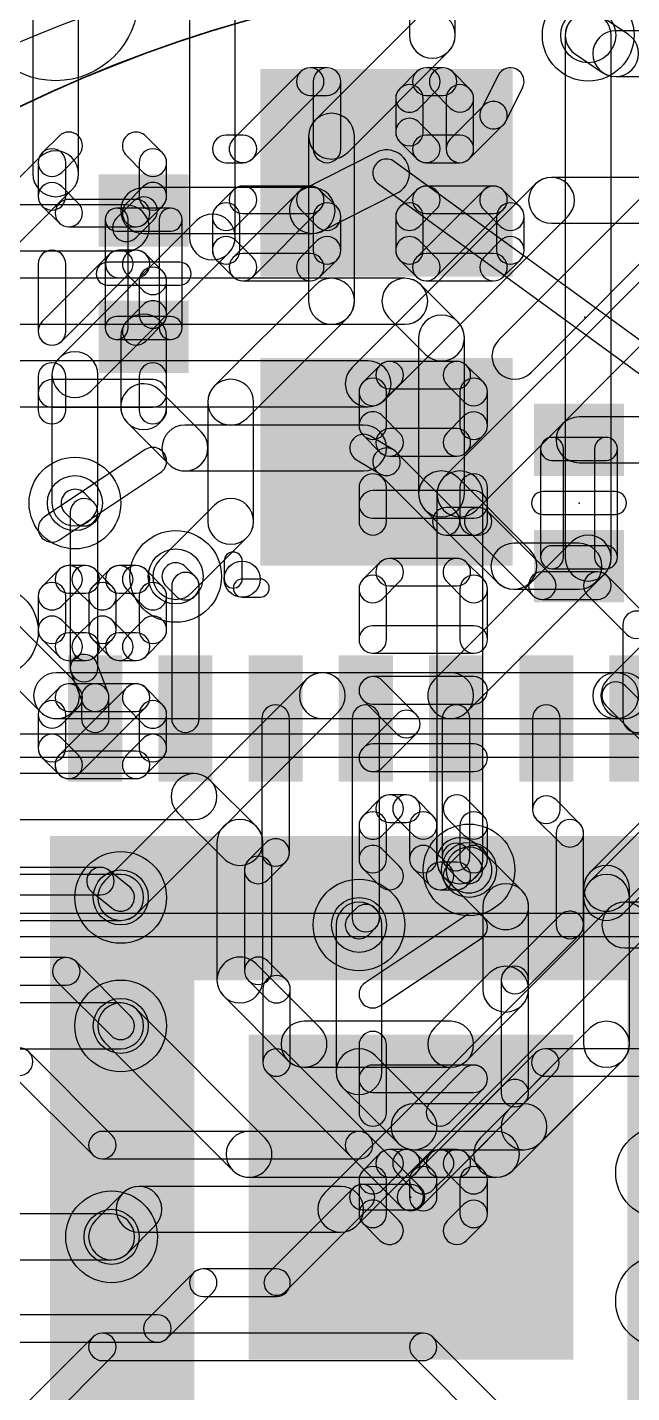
# Model space of a CAD drawing. Extents: x 0 to 2.5, y 0 to 3.1.
# Drawn here: x 0.5023 to 0.6342, y 0.548 to 0.8457 of the extents above; entities that cross this region are included whole.
import ezdxf

# ---------------------------------------------------------------- set-up
doc = ezdxf.new("R2010")
doc.units = 0
for name, color, linetype in [('1', 22, 'CONTINUOUS'), ('15', 6, 'CONTINUOUS'), ('16', 175, 'CONTINUOUS'), ('17', 82, 'CONTINUOUS'), ('18', 82, 'CONTINUOUS'), ('19', 53, 'CONTINUOUS'), ('2', 4, 'CONTINUOUS'), ('21', 253, 'CONTINUOUS'), ('22', 253, 'CONTINUOUS'), ('23', 7, 'CONTINUOUS'), ('24', 7, 'CONTINUOUS'), ('31', 253, 'CONTINUOUS'), ('32', 253, 'CONTINUOUS'), ('46', 140, 'CONTINUOUS')]:
    doc.layers.add(name, color=color, linetype=linetype)

# ---------------------------------------------------------------- blocks, each defined once
blk = doc.blocks.new('RECT')
blk.add_solid([(-0.5, -0.5), (0.5, -0.5), (-0.5, 0.5), (0.5, 0.5)])
blk = doc.blocks.new('ROUNDP')
blk.add_circle((0, 0), 0.5)
blk = doc.blocks.new('ROUNDV')
blk.add_circle((0, 0), 0.5)

msp = doc.modelspace()

# ---------------------------------------------------------------- linework, layer by layer
at = {"layer": '1'}
for points in [[(0.632973, 0.866793, 1), (0.633169, 0.871789, 0.267949), (0.356626, 0.726295, 1), (0.360854, 0.723627, -0.267949)], [(0.945531, 0.554331, 1), (0.950531, 0.554331, 0.414214), (0.633071, 0.871791, 1), (0.633071, 0.866791, -0.414214)], [(0.56678, 0.80132), (0.583, 0.80954, 1), (0.57848, 0.81846), (0.562259, 0.810239, 1)], [(0.578976, 0.811574), (0.66559, 0.748582, 1), (0.669119, 0.753434), (0.582505, 0.816426, 1)], [(0.52774, 0.80078), (0.56452, 0.80078, 1), (0.56452, 0.81078), (0.52774, 0.81078, 1)], [(0.49474, 0.797), (0.523961, 0.797, 1), (0.523961, 0.807), (0.49474, 0.807, 1)], [(0.526082, 0.799879), (0.529861, 0.803658, 1), (0.525619, 0.807901), (0.521839, 0.804121, 1)], [(0.52274, 0.77822), (0.52274, 0.763, 1), (0.53274, 0.763), (0.53274, 0.77822, 1)], [(0.524205, 0.759464), (0.533205, 0.750464, 1), (0.540276, 0.757536), (0.531276, 0.766536, 1)], [(0.53674, 0.749), (0.575732, 0.749, 1), (0.575732, 0.759), (0.53674, 0.759, 1)], [(0.574194, 0.751425), (0.579201, 0.748433, 1), (0.582279, 0.753583), (0.577271, 0.756575, 1)], [(0.595869, 0.740121), (0.582861, 0.753129, 1), (0.578619, 0.748887), (0.591627, 0.735879, 1)], [(0.516861, 0.742121), (0.514861, 0.744121, 1), (0.510619, 0.739879), (0.512619, 0.737879, 1)], [(0.51774, 0.706), (0.51774, 0.74, 1), (0.51174, 0.74), (0.51174, 0.706, 1)], [(0.60074, 0.741), (0.593748, 0.741, 1), (0.593748, 0.735), (0.60074, 0.735, 1)], [(0.616861, 0.726121), (0.602861, 0.740121, 1), (0.598619, 0.735879), (0.612619, 0.721879, 1)], [(0.53898, 0.726003), (0.536861, 0.728121, 1), (0.532619, 0.723879), (0.534737, 0.721761, 1)], [(0.539858, 0.695), (0.539858, 0.723882, 1), (0.533858, 0.723882), (0.533858, 0.695, 1)], [(0.62674, 0.727), (0.61474, 0.727, 1), (0.61474, 0.721), (0.62674, 0.721, 1)], [(0.637405, 0.717578), (0.628861, 0.726121, 1), (0.624619, 0.721879), (0.633162, 0.713335, 1)], [(0.638283, 0.695), (0.638283, 0.715457, 1), (0.632283, 0.715457), (0.632283, 0.695, 1)], [(0.519979, 0.700628), (0.517546, 0.707061, 1), (0.511934, 0.704939), (0.514367, 0.698506, 1)], [(0.520173, 0.695), (0.520173, 0.699567, 1), (0.514173, 0.699567), (0.514173, 0.695, 1)], [(0.553543, 0.695), (0.553543, 0.665803, 1), (0.559543, 0.665803), (0.559543, 0.695, 1)], [(0.573228, 0.695), (0.573228, 0.651488, 1), (0.579228, 0.651488), (0.579228, 0.695, 1)], [(0.592913, 0.695), (0.592913, 0.664827, 1), (0.598913, 0.664827), (0.598913, 0.695, 1)], [(0.612598, 0.695), (0.612598, 0.675142, 1), (0.618598, 0.675142), (0.618598, 0.695, 1)], [(0.613477, 0.67302), (0.618619, 0.667879, 1), (0.622861, 0.672121), (0.61772, 0.677263, 1)], [(0.61774, 0.67), (0.61774, 0.65, 1), (0.62374, 0.65), (0.62374, 0.67, 1)], [(0.554422, 0.667924), (0.550619, 0.664121, 1), (0.554861, 0.659879), (0.558665, 0.663682, 1)], [(0.593792, 0.662705), (0.596619, 0.659879, 1), (0.600861, 0.664121), (0.598035, 0.666948, 1)], [(0.54974, 0.662), (0.54974, 0.64, 1), (0.55574, 0.64), (0.55574, 0.662, 1)], [(0.48174, 0.656567), (0.518307, 0.656567, 1), (0.518307, 0.662567), (0.48174, 0.662567, 1)], [(0.516426, 0.65723), (0.520859, 0.653663, 1), (0.524621, 0.658337), (0.520188, 0.661904, 1)], [(0.574107, 0.65361), (0.572619, 0.652121, 1), (0.576861, 0.647879), (0.57835, 0.649367, 1)], [(0.618619, 0.652121), (0.606619, 0.640121, 1), (0.610861, 0.635879), (0.622861, 0.647879, 1)], [(0.48174, 0.636882), (0.510858, 0.636882, 1), (0.510858, 0.642882), (0.48174, 0.642882, 1)], [(0.508737, 0.637761), (0.520619, 0.625879, 1), (0.524861, 0.630121), (0.51298, 0.642003, 1)], [(0.550619, 0.637879), (0.554619, 0.633879, 1), (0.558861, 0.638121), (0.554861, 0.642121, 1)], [(0.60574, 0.638), (0.60574, 0.613339, 1), (0.61174, 0.613339), (0.61174, 0.638, 1)], [(0.55374, 0.636), (0.55374, 0.62, 1), (0.55974, 0.62), (0.55974, 0.636, 1)], [(0.48174, 0.617197), (0.500543, 0.617197, 1), (0.500543, 0.623197), (0.48174, 0.623197, 1)], [(0.498422, 0.618076), (0.516619, 0.599879, 1), (0.520861, 0.604121), (0.502665, 0.622318, 1)], [(0.554619, 0.617879), (0.58395, 0.588548, 1), (0.588192, 0.592791), (0.558861, 0.622121, 1)], [(0.61328, 0.622121), (0.58395, 0.592791, 1), (0.588192, 0.588548), (0.617523, 0.617879, 1)], [(0.65674, 0.623), (0.615402, 0.623, 1), (0.615402, 0.617), (0.65674, 0.617, 1)], [(0.606619, 0.61546), (0.58395, 0.592791, 1), (0.588192, 0.588548), (0.610861, 0.611217, 1)], [(0.51874, 0.599), (0.57474, 0.599, 1), (0.57474, 0.605), (0.51874, 0.605, 1)], [(0.572619, 0.599879), (0.58395, 0.588548, 1), (0.588192, 0.592791), (0.576861, 0.604121, 1)], [(0.558685, 0.570055), (0.577354, 0.588725, 1), (0.573465, 0.592614), (0.554796, 0.573945, 1)], [(0.575409, 0.587919), (0.586071, 0.587919, 1), (0.586071, 0.593419), (0.575409, 0.593419, 1)], [(0.532861, 0.559879), (0.542861, 0.569879, 1), (0.538619, 0.574121), (0.528619, 0.564121, 1)], [(0.54074, 0.569), (0.55674, 0.569, 1), (0.55674, 0.575), (0.54074, 0.575, 1)], [(0.482598, 0.559), (0.53074, 0.559, 1), (0.53074, 0.565), (0.482598, 0.565, 1)], [(0.633071, 0.24187, 1), (0.633071, 0.23687, 0.414214), (0.950531, 0.554331, 1), (0.945531, 0.554331, -0.414214)]]:
    msp.add_lwpolyline(points, format="xyb", close=True, dxfattribs=at)
at = {"layer": '15'}
for points in [[(0.59574, 0.844), (0.59574, 0.873756, 1), (0.58574, 0.873756), (0.58574, 0.844, 1)], [(0.54774, 0.8), (0.54774, 0.859299, 1), (0.53774, 0.859299), (0.53774, 0.8, 1)], [(0.513543, 0.813803), (0.513543, 0.852087, 1), (0.503543, 0.852087), (0.503543, 0.813803, 1)], [(0.572276, 0.818464), (0.594276, 0.840464, 1), (0.587205, 0.847536), (0.565205, 0.825536, 1)], [(0.61974, 0.844), (0.61974, 0.73, 1), (0.62974, 0.73), (0.62974, 0.844, 1)], [(0.57374, 0.786), (0.57374, 0.822, 1), (0.56374, 0.822), (0.56374, 0.786, 1)], [(0.492276, 0.790464), (0.512079, 0.810268, 1), (0.505008, 0.817339), (0.485205, 0.797536, 1)], [(0.516276, 0.766464), (0.546276, 0.796464, 1), (0.539205, 0.803536), (0.509205, 0.773536, 1)], [(0.550276, 0.760464), (0.572276, 0.782464, 1), (0.565205, 0.789536), (0.543205, 0.767536, 1)], [(0.51774, 0.742), (0.51774, 0.77, 1), (0.50774, 0.77), (0.50774, 0.742, 1)], [(0.55174, 0.738), (0.55174, 0.764, 1), (0.54174, 0.764), (0.54174, 0.738, 1)], [(0.538276, 0.722464), (0.550276, 0.734464, 1), (0.543205, 0.741536), (0.531205, 0.729536, 1)], [(0.621205, 0.733536), (0.591205, 0.703536, 1), (0.598276, 0.696464), (0.628276, 0.726464, 1)], [(0.512276, 0.703536), (0.498276, 0.717536, 1), (0.491205, 0.710464), (0.505205, 0.696464, 1)], [(0.59474, 0.705), (0.50874, 0.705, 1), (0.50874, 0.695), (0.59474, 0.695, 1)], [(0.53874, 0.683), (0.49474, 0.683, 1), (0.49474, 0.673), (0.53874, 0.673, 1)], [(0.552276, 0.671536), (0.542276, 0.681536, 1), (0.535205, 0.674464), (0.545205, 0.664464, 1)], [(0.632276, 0.654464), (0.648276, 0.670464, 1), (0.641205, 0.677536), (0.625205, 0.661536, 1)], [(0.55374, 0.638), (0.55374, 0.668, 1), (0.54374, 0.668), (0.54374, 0.638, 1)], [(0.595205, 0.658464), (0.603205, 0.650464, 1), (0.610276, 0.657536), (0.602276, 0.665536, 1)], [(0.52274, 0.661), (0.48674, 0.661, 1), (0.48674, 0.651), (0.52274, 0.651, 1)], [(0.63374, 0.624), (0.63374, 0.658, 1), (0.62374, 0.658), (0.62374, 0.624, 1)], [(0.60174, 0.654), (0.60174, 0.636, 1), (0.61174, 0.636), (0.61174, 0.654, 1)], [(0.566276, 0.627536), (0.552276, 0.641536, 1), (0.545205, 0.634464), (0.559205, 0.620464, 1)], [(0.603205, 0.639536), (0.591205, 0.627536, 1), (0.598276, 0.620464), (0.610276, 0.632464, 1)], [(0.52274, 0.633), (0.48074, 0.633, 1), (0.48074, 0.623), (0.52274, 0.623, 1)], [(0.554276, 0.603536), (0.526276, 0.631536, 1), (0.519205, 0.624464), (0.547205, 0.596464, 1)], [(0.59474, 0.629), (0.56274, 0.629, 1), (0.56274, 0.619), (0.59474, 0.619, 1)], [(0.608276, 0.596464), (0.632276, 0.620464, 1), (0.625205, 0.627536), (0.601205, 0.603536, 1)], [(0.60474, 0.605), (0.55074, 0.605, 1), (0.55074, 0.595), (0.60474, 0.595, 1)]]:
    msp.add_lwpolyline(points, format="xyb", close=True, dxfattribs=at)
at = {"layer": '16'}
for points in [[(0.632973, 0.866793, 1), (0.633169, 0.871789, 0.267949), (0.356626, 0.726295, 1), (0.360854, 0.723627, -0.267949)], [(0.945531, 0.554331, 1), (0.950531, 0.554331, 0.414214), (0.633071, 0.871791, 1), (0.633071, 0.866791, -0.414214)], [(0.58474, 0.791), (0.42674, 0.791, 1), (0.42674, 0.781), (0.58474, 0.781, 1)], [(0.596276, 0.781536), (0.588276, 0.789536, 1), (0.581205, 0.782464), (0.589205, 0.774464, 1)], [(0.59774, 0.744), (0.59774, 0.778, 1), (0.58774, 0.778), (0.58774, 0.744, 1)], [(0.66074, 0.76078), (0.62274, 0.76078, 1), (0.62274, 0.75078), (0.66074, 0.75078, 1)], [(0.612055, 0.731756), (0.596276, 0.747536, 1), (0.589205, 0.740464), (0.604984, 0.724685, 1)], [(0.62274, 0.73322), (0.60852, 0.73322, 1), (0.60852, 0.72322), (0.62274, 0.72322, 1)], [(0.636055, 0.696464), (0.664276, 0.724685, 1), (0.657205, 0.731756), (0.628984, 0.703536, 1)], [(0.563205, 0.703536), (0.519205, 0.659536, 1), (0.526276, 0.652464), (0.570276, 0.696464, 1)], [(0.56674, 0.695), (0.63074, 0.695, 1), (0.63074, 0.705), (0.56674, 0.705, 1)], [(0.63074, 0.695), (0.63252, 0.695, 1), (0.63252, 0.705), (0.63074, 0.705, 1)], [(0.652861, 0.682121), (0.632861, 0.702121, 1), (0.628619, 0.697879), (0.648619, 0.677879, 1)], [(0.629205, 0.653536), (0.567205, 0.591536, 1), (0.574276, 0.584464), (0.636276, 0.646464, 1)], [(0.65474, 0.655), (0.63274, 0.655, 1), (0.63274, 0.645), (0.65474, 0.645, 1)], [(0.49374, 0.6475), (0.80874, 0.6475, 1), (0.80874, 0.6525), (0.49374, 0.6525, 1)], [(0.48274, 0.623), (0.52274, 0.623, 1), (0.52274, 0.633), (0.48274, 0.633, 1)], [(0.523205, 0.591536), (0.517205, 0.585536, 1), (0.524276, 0.578464), (0.530276, 0.584464, 1)], [(0.57074, 0.593), (0.52674, 0.593, 1), (0.52674, 0.583), (0.57074, 0.583, 1)], [(0.516619, 0.560121), (0.488619, 0.532121, 1), (0.492861, 0.527879), (0.520861, 0.555879, 1)], [(0.58874, 0.561), (0.51874, 0.561, 1), (0.51874, 0.555), (0.58874, 0.555, 1)], [(0.606861, 0.544121), (0.590861, 0.560121, 1), (0.586619, 0.555879), (0.602619, 0.539879, 1)], [(0.633071, 0.24187, 1), (0.633071, 0.23687, 0.414214), (0.950531, 0.554331, 1), (0.945531, 0.554331, -0.414214)]]:
    msp.add_lwpolyline(points, format="xyb", close=True, dxfattribs=at)
at = {"layer": '19'}
for radius in [0.304381, 0.304281]:
    msp.add_circle((0.633071, 0.554331), radius, dxfattribs=at)
at = {"layer": '2'}
for points in [[(0.633514, 0.84416), (0.627514, 0.84816, 1), (0.621967, 0.83984), (0.627967, 0.83584, 1)], [(0.67874, 0.845), (0.63074, 0.845, 1), (0.63074, 0.835), (0.67874, 0.835, 1)], [(0.580276, 0.764464), (0.620276, 0.804464, 1), (0.613205, 0.811536), (0.573205, 0.771536, 1)], [(0.61674, 0.803), (0.78474, 0.803, 1), (0.78474, 0.813), (0.61674, 0.813, 1)], [(0.639205, 0.793536), (0.593205, 0.747536, 1), (0.600276, 0.740464), (0.646276, 0.786464, 1)], [(0.45474, 0.763), (0.57674, 0.763, 1), (0.57674, 0.773), (0.45474, 0.773, 1)], [(0.59174, 0.744), (0.59174, 0.664, 1), (0.60174, 0.664), (0.60174, 0.744, 1)], [(0.641205, 0.675536), (0.625205, 0.659536, 1), (0.632276, 0.652464), (0.648276, 0.668464, 1)], [(0.593205, 0.660464), (0.595205, 0.658464, 1), (0.602276, 0.665536), (0.600276, 0.667536, 1)], [(0.62374, 0.656), (0.62374, 0.624, 1), (0.63374, 0.624), (0.63374, 0.656, 1)], [(0.57974, 0.618), (0.57974, 0.65, 1), (0.56974, 0.65), (0.56974, 0.618, 1)], [(0.625205, 0.627536), (0.607205, 0.609536, 1), (0.614276, 0.602464), (0.632276, 0.620464, 1)], [(0.590276, 0.609536), (0.578276, 0.621536, 1), (0.571205, 0.614464), (0.583205, 0.602464, 1)], [(0.61074, 0.611), (0.58674, 0.611, 1), (0.58674, 0.601), (0.61074, 0.601, 1)], [(0.52074, 0.587), (0.48874, 0.587, 1), (0.48874, 0.577), (0.52074, 0.577, 1)]]:
    msp.add_lwpolyline(points, format="xyb", close=True, dxfattribs=at)
at = {"layer": '21'}
for points in [[(0.535614, 0.7945), (0.519866, 0.7945, 1), (0.519866, 0.7895), (0.535614, 0.7895, 1)], [(0.549244, 0.725417), (0.549244, 0.729354, 1), (0.545307, 0.729354), (0.545307, 0.725417, 1)], [(0.549244, 0.72148), (0.553181, 0.72148, 1), (0.553181, 0.725417), (0.549244, 0.725417, 1)]]:
    msp.add_lwpolyline(points, format="xyb", close=True, dxfattribs=at)
msp.add_circle((0.549244, 0.725417), 0.003937, dxfattribs=at)
at = {"layer": '22'}
for points in [[(0.561968, 0.836018), (0.547289, 0.821339, 1), (0.551531, 0.817097), (0.56621, 0.831776, 1)], [(0.567759, 0.836897), (0.564089, 0.836897, 1), (0.564089, 0.830897), (0.567759, 0.830897, 1)], [(0.570759, 0.819218), (0.570759, 0.833897, 1), (0.564759, 0.833897), (0.564759, 0.819218, 1)], [(0.587861, 0.828106), (0.591531, 0.831776, 1), (0.587289, 0.836018), (0.583619, 0.832349, 1)], [(0.58941, 0.830897), (0.59308, 0.830897, 1), (0.59308, 0.836897), (0.58941, 0.836897, 1)], [(0.590958, 0.831776), (0.594628, 0.828106, 1), (0.598871, 0.832349), (0.595201, 0.836018, 1)], [(0.605076, 0.835239), (0.601406, 0.827899, 1), (0.606772, 0.825216), (0.610442, 0.832556, 1)], [(0.58874, 0.822888), (0.58874, 0.830227, 1), (0.58274, 0.830227), (0.58274, 0.822888, 1)], [(0.59375, 0.830227), (0.59375, 0.819218, 1), (0.59975, 0.819218), (0.59975, 0.830227, 1)], [(0.601968, 0.828679), (0.594628, 0.821339, 1), (0.598871, 0.817097), (0.60621, 0.824436, 1)], [(0.591531, 0.821339), (0.587861, 0.825009, 1), (0.583619, 0.820766), (0.587289, 0.817097, 1)], [(0.509861, 0.814106), (0.513531, 0.817776, 1), (0.509289, 0.822018), (0.505619, 0.818348, 1)], [(0.523968, 0.817776), (0.527638, 0.814106, 1), (0.53188, 0.818348), (0.52821, 0.822018, 1)], [(0.54941, 0.822218), (0.54574, 0.822218, 1), (0.54574, 0.816218), (0.54941, 0.816218, 1)], [(0.59675, 0.822218), (0.58941, 0.822218, 1), (0.58941, 0.816218), (0.59675, 0.816218, 1)], [(0.51074, 0.808888), (0.51074, 0.816227, 1), (0.50474, 0.816227), (0.50474, 0.808888, 1)], [(0.526759, 0.816227), (0.526759, 0.808888, 1), (0.532759, 0.808888), (0.532759, 0.816227, 1)], [(0.639205, 0.811536), (0.605205, 0.777536, 1), (0.612276, 0.770464), (0.646276, 0.804464, 1)], [(0.513531, 0.807339), (0.509861, 0.811009, 1), (0.505619, 0.806766), (0.509289, 0.803096, 1)], [(0.527638, 0.811009), (0.523968, 0.807339, 1), (0.52821, 0.803096), (0.53188, 0.806766, 1)], [(0.547289, 0.810236), (0.543619, 0.806567, 1), (0.547861, 0.802324), (0.551531, 0.805994, 1)], [(0.564089, 0.811115), (0.54941, 0.811115, 1), (0.54941, 0.805115), (0.564089, 0.805115, 1)], [(0.551531, 0.791315), (0.56621, 0.805994, 1), (0.561968, 0.810236), (0.547289, 0.795557, 1)], [(0.56988, 0.806567), (0.56621, 0.810236, 1), (0.561968, 0.805994), (0.565638, 0.802324, 1)], [(0.587289, 0.810236), (0.583619, 0.806567, 1), (0.587861, 0.802324), (0.591531, 0.805994, 1)], [(0.604089, 0.811115), (0.58941, 0.811115, 1), (0.58941, 0.805115), (0.604089, 0.805115, 1)], [(0.591531, 0.791315), (0.60621, 0.805994, 1), (0.601968, 0.810236), (0.587289, 0.795557, 1)], [(0.60988, 0.806567), (0.60621, 0.810236, 1), (0.601968, 0.805994), (0.605638, 0.802324, 1)], [(0.526089, 0.808218), (0.51141, 0.808218, 1), (0.51141, 0.802218), (0.526089, 0.802218, 1)], [(0.54274, 0.804445), (0.54274, 0.797106, 1), (0.54874, 0.797106), (0.54874, 0.804445, 1)], [(0.570759, 0.797106), (0.570759, 0.804445, 1), (0.564759, 0.804445), (0.564759, 0.797106, 1)], [(0.58274, 0.804445), (0.58274, 0.797106, 1), (0.58874, 0.797106), (0.58874, 0.804445, 1)], [(0.610759, 0.797106), (0.610759, 0.804445, 1), (0.604759, 0.804445), (0.604759, 0.797106, 1)], [(0.543619, 0.794984), (0.547289, 0.791315, 1), (0.551531, 0.795557), (0.547861, 0.799227, 1)], [(0.56621, 0.791315), (0.56988, 0.794984, 1), (0.565638, 0.799227), (0.561968, 0.795557, 1)], [(0.583619, 0.794984), (0.587289, 0.791315, 1), (0.591531, 0.795557), (0.587861, 0.799227, 1)], [(0.60621, 0.791315), (0.60988, 0.794984, 1), (0.605638, 0.799227), (0.601968, 0.795557, 1)], [(0.50474, 0.794115), (0.50474, 0.779436, 1), (0.51074, 0.779436), (0.51074, 0.794115, 1)], [(0.509861, 0.777314), (0.524541, 0.791994, 1), (0.520298, 0.796236), (0.505619, 0.781557, 1)], [(0.522419, 0.791115), (0.526089, 0.791115, 1), (0.526089, 0.797115), (0.522419, 0.797115, 1)], [(0.523968, 0.791994), (0.527638, 0.788324, 1), (0.53188, 0.792566), (0.52821, 0.796236, 1)], [(0.54941, 0.790436), (0.564089, 0.790436, 1), (0.564089, 0.796436), (0.54941, 0.796436, 1)], [(0.58941, 0.790436), (0.604089, 0.790436, 1), (0.604089, 0.796436), (0.58941, 0.796436, 1)], [(0.526759, 0.790445), (0.526759, 0.783106, 1), (0.532759, 0.783106), (0.532759, 0.790445, 1)], [(0.527638, 0.785227), (0.523968, 0.781557, 1), (0.52821, 0.777314), (0.53188, 0.780984, 1)], [(0.51074, 0.762248), (0.51074, 0.769587, 1), (0.50474, 0.769587), (0.50474, 0.762248, 1)], [(0.532759, 0.762248), (0.532759, 0.769587, 1), (0.526759, 0.769587), (0.526759, 0.762248, 1)], [(0.579861, 0.764106), (0.583531, 0.767776, 1), (0.579289, 0.772018), (0.575619, 0.768348, 1)], [(0.58141, 0.766897), (0.596089, 0.766897, 1), (0.596089, 0.772897), (0.58141, 0.772897, 1)], [(0.593968, 0.767776), (0.597638, 0.764106, 1), (0.60188, 0.768348), (0.59821, 0.772018, 1)], [(0.50774, 0.762918), (0.529759, 0.762918, 1), (0.529759, 0.768918), (0.50774, 0.768918, 1)], [(0.58074, 0.758888), (0.58074, 0.766227, 1), (0.57474, 0.766227), (0.57474, 0.758888, 1)], [(0.596759, 0.766227), (0.596759, 0.758888, 1), (0.602759, 0.758888), (0.602759, 0.766227, 1)], [(0.583531, 0.757339), (0.579861, 0.761009, 1), (0.575619, 0.756766), (0.579289, 0.753096, 1)], [(0.597638, 0.761009), (0.593968, 0.757339, 1), (0.59821, 0.753096), (0.60188, 0.756766, 1)], [(0.596089, 0.758218), (0.58141, 0.758218, 1), (0.58141, 0.752218), (0.596089, 0.752218, 1)], [(0.509404, 0.73397), (0.531423, 0.748649, 1), (0.528095, 0.753641), (0.506076, 0.738962, 1)], [(0.58074, 0.73803), (0.58074, 0.745369, 1), (0.57474, 0.745369), (0.57474, 0.73803, 1)], [(0.602759, 0.73803), (0.602759, 0.745369, 1), (0.596759, 0.745369), (0.596759, 0.73803, 1)], [(0.57774, 0.7387), (0.599759, 0.7387, 1), (0.599759, 0.7447), (0.57774, 0.7447, 1)], [(0.630614, 0.7445), (0.614866, 0.7445, 1), (0.614866, 0.7395), (0.630614, 0.7395, 1)], [(0.579861, 0.721136), (0.583531, 0.724806, 1), (0.579289, 0.729048), (0.575619, 0.725378, 1)], [(0.58141, 0.723927), (0.596089, 0.723927, 1), (0.596089, 0.729927), (0.58141, 0.729927, 1)], [(0.593968, 0.724806), (0.597638, 0.721136, 1), (0.60188, 0.725378), (0.59821, 0.729048, 1)], [(0.509289, 0.727484), (0.505619, 0.723814, 1), (0.509861, 0.719572), (0.513531, 0.723242, 1)], [(0.51508, 0.728363), (0.51141, 0.728363, 1), (0.51141, 0.722363), (0.51508, 0.722363, 1)], [(0.520871, 0.723814), (0.517201, 0.727484, 1), (0.512958, 0.723242), (0.516628, 0.719572, 1)], [(0.520298, 0.727484), (0.516628, 0.723814, 1), (0.520871, 0.719572), (0.524541, 0.723242, 1)], [(0.526089, 0.728363), (0.522419, 0.728363, 1), (0.522419, 0.722363), (0.526089, 0.722363, 1)], [(0.53188, 0.723814), (0.52821, 0.727484, 1), (0.523968, 0.723242), (0.527638, 0.719572, 1)], [(0.50474, 0.721693), (0.50474, 0.714354, 1), (0.51074, 0.714354), (0.51074, 0.721693, 1)], [(0.52175, 0.714354), (0.52175, 0.721693, 1), (0.51575, 0.721693), (0.51575, 0.714354, 1)], [(0.532759, 0.714354), (0.532759, 0.721693, 1), (0.526759, 0.721693), (0.526759, 0.714354, 1)], [(0.58074, 0.712248), (0.58074, 0.723257, 1), (0.57474, 0.723257), (0.57474, 0.712248, 1)], [(0.596759, 0.723257), (0.596759, 0.712248, 1), (0.602759, 0.712248), (0.602759, 0.723257, 1)], [(0.505619, 0.712232), (0.509289, 0.708562, 1), (0.513531, 0.712805), (0.509861, 0.716475, 1)], [(0.517201, 0.708562), (0.520871, 0.712232, 1), (0.516628, 0.716475), (0.512958, 0.712805, 1)], [(0.516628, 0.712232), (0.520298, 0.708562, 1), (0.524541, 0.712805), (0.520871, 0.716475, 1)], [(0.52821, 0.708562), (0.53188, 0.712232, 1), (0.527638, 0.716475), (0.523968, 0.712805, 1)], [(0.599759, 0.715248), (0.57774, 0.715248, 1), (0.57774, 0.709248), (0.599759, 0.709248, 1)], [(0.51141, 0.707684), (0.51508, 0.707684, 1), (0.51508, 0.713684), (0.51141, 0.713684, 1)], [(0.522419, 0.707684), (0.526089, 0.707684, 1), (0.526089, 0.713684), (0.522419, 0.713684, 1)], [(0.587201, 0.695927), (0.579861, 0.703266, 1), (0.575619, 0.699024), (0.582958, 0.691684, 1)], [(0.57774, 0.698145), (0.599759, 0.698145, 1), (0.599759, 0.704145), (0.57774, 0.704145, 1)], [(0.509289, 0.701702), (0.505619, 0.698032, 1), (0.509861, 0.69379), (0.513531, 0.69746, 1)], [(0.526089, 0.702581), (0.51141, 0.702581, 1), (0.51141, 0.696581), (0.526089, 0.696581, 1)], [(0.513531, 0.682781), (0.52821, 0.69746, 1), (0.523968, 0.701702), (0.509289, 0.687023, 1)], [(0.53188, 0.698032), (0.52821, 0.701702, 1), (0.523968, 0.69746), (0.527638, 0.69379, 1)], [(0.50474, 0.695911), (0.50474, 0.688572, 1), (0.51074, 0.688572), (0.51074, 0.695911, 1)], [(0.532759, 0.688572), (0.532759, 0.695911, 1), (0.526759, 0.695911), (0.526759, 0.688572, 1)], [(0.579861, 0.684344), (0.587201, 0.691684, 1), (0.582958, 0.695927), (0.575619, 0.688587, 1)], [(0.505619, 0.68645), (0.509289, 0.682781, 1), (0.513531, 0.687023), (0.509861, 0.690693, 1)], [(0.52821, 0.682781), (0.53188, 0.68645, 1), (0.527638, 0.690693), (0.523968, 0.687023, 1)], [(0.51141, 0.681902), (0.526089, 0.681902, 1), (0.526089, 0.687902), (0.51141, 0.687902, 1)], [(0.599759, 0.689466), (0.57774, 0.689466, 1), (0.57774, 0.683466), (0.599759, 0.683466, 1)], [(0.579289, 0.677484), (0.575619, 0.673814, 1), (0.579861, 0.669572), (0.583531, 0.673242, 1)], [(0.58508, 0.678363), (0.58141, 0.678363, 1), (0.58141, 0.672363), (0.58508, 0.672363, 1)], [(0.590871, 0.673814), (0.587201, 0.677484, 1), (0.582958, 0.673242), (0.586628, 0.669572, 1)], [(0.593968, 0.673242), (0.597638, 0.669572, 1), (0.60188, 0.673814), (0.59821, 0.677484, 1)], [(0.57474, 0.671693), (0.57474, 0.664354, 1), (0.58074, 0.664354), (0.58074, 0.671693, 1)], [(0.59175, 0.664354), (0.59175, 0.671693, 1), (0.58575, 0.671693), (0.58575, 0.664354, 1)], [(0.596759, 0.671693), (0.596759, 0.664354, 1), (0.602759, 0.664354), (0.602759, 0.671693, 1)], [(0.575619, 0.662232), (0.579289, 0.658562, 1), (0.583531, 0.662805), (0.579861, 0.666475, 1)], [(0.594541, 0.662805), (0.590871, 0.666475, 1), (0.586628, 0.662232), (0.590298, 0.658562, 1)], [(0.597638, 0.666475), (0.593968, 0.662805, 1), (0.59821, 0.658562), (0.60188, 0.662232, 1)], [(0.596089, 0.663684), (0.592419, 0.663684, 1), (0.592419, 0.657684), (0.596089, 0.657684, 1)], [(0.579404, 0.632406), (0.601423, 0.647085, 1), (0.598095, 0.652077), (0.576076, 0.637398, 1)], [(0.58074, 0.60912), (0.58074, 0.623799, 1), (0.57474, 0.623799), (0.57474, 0.60912, 1)], [(0.599759, 0.619459), (0.57774, 0.619459, 1), (0.57774, 0.613459), (0.599759, 0.613459, 1)], [(0.594541, 0.606999), (0.60188, 0.614338, 1), (0.597638, 0.618581), (0.590298, 0.611241, 1)], [(0.579289, 0.600138), (0.575619, 0.596469, 1), (0.579861, 0.592226), (0.583531, 0.595896, 1)], [(0.58508, 0.601017), (0.58141, 0.601017, 1), (0.58141, 0.595017), (0.58508, 0.595017, 1)], [(0.590871, 0.596469), (0.587201, 0.600138, 1), (0.582958, 0.595896), (0.586628, 0.592226, 1)], [(0.590298, 0.600138), (0.586628, 0.596469, 1), (0.590871, 0.592226), (0.594541, 0.595896, 1)], [(0.596089, 0.601017), (0.592419, 0.601017, 1), (0.592419, 0.595017), (0.596089, 0.595017, 1)], [(0.60188, 0.596469), (0.59821, 0.600138, 1), (0.593968, 0.595896), (0.597638, 0.592226, 1)], [(0.57474, 0.594347), (0.57474, 0.587008, 1), (0.58074, 0.587008), (0.58074, 0.594347, 1)], [(0.58575, 0.594347), (0.58575, 0.590677, 1), (0.59175, 0.590677), (0.59175, 0.594347, 1)], [(0.602759, 0.587008), (0.602759, 0.594347, 1), (0.596759, 0.594347), (0.596759, 0.587008, 1)], [(0.575619, 0.584886), (0.579289, 0.581217, 1), (0.583531, 0.585459), (0.579861, 0.589129, 1)], [(0.59821, 0.581217), (0.60188, 0.584886, 1), (0.597638, 0.589129), (0.593968, 0.585459, 1)]]:
    msp.add_lwpolyline(points, format="xyb", close=True, dxfattribs=at)
at = {"layer": '23'}
for points in [[(0.524335, 0.780189), (0.524335, 0.803811, 1), (0.519335, 0.803811), (0.519335, 0.780189, 1)], [(0.521835, 0.801311), (0.533646, 0.801311, 1), (0.533646, 0.806311), (0.521835, 0.806311, 1)], [(0.531146, 0.803811), (0.531146, 0.780189, 1), (0.536146, 0.780189), (0.536146, 0.803811, 1)], [(0.533646, 0.782689), (0.521835, 0.782689, 1), (0.521835, 0.777689), (0.533646, 0.777689, 1)], [(0.487646, 0.686594), (0.684496, 0.686594, 1), (0.684496, 0.691594), (0.487646, 0.691594, 1)]]:
    msp.add_lwpolyline(points, format="xyb", close=True, dxfattribs=at)
for p in [(0.52774, 0.792), (0.624047, 0.782504), (0.586071, 0.590669)]:
    msp.add_point(p, dxfattribs=at)
at = {"layer": '24'}
for points in [[(0.628646, 0.756311), (0.616835, 0.756311, 1), (0.616835, 0.751311), (0.628646, 0.751311, 1)], [(0.614335, 0.753811), (0.614335, 0.730189, 1), (0.619335, 0.730189), (0.619335, 0.753811, 1)], [(0.631146, 0.730189), (0.631146, 0.753811, 1), (0.626146, 0.753811), (0.626146, 0.730189, 1)], [(0.616835, 0.727689), (0.628646, 0.727689, 1), (0.628646, 0.732689), (0.616835, 0.732689, 1)]]:
    msp.add_lwpolyline(points, format="xyb", close=True, dxfattribs=at)
msp.add_point((0.62274, 0.742), dxfattribs=at)
at = {"layer": '46'}
for points in [[(0.633084, 0.908661, 1), (0.633057, 1.008661, 0.32219), (0.202598, 0.698978, 1), (0.297402, 0.667163, -0.32219)], [(0.96874, 0.667163, 1), (1.063544, 0.698978, 0.32219), (0.633084, 1.008661, 1), (0.633057, 0.908661, -0.32219)]]:
    msp.add_lwpolyline(points, format="xyb", close=True, dxfattribs=at)

# ---------------------------------------------------------------- block references
at = {"layer": '1'}
for p, xscale, yscale in [((0.58074, 0.814), 0.055118, 0.045276), ((0.58074, 0.751008), 0.055118, 0.045276), ((0.517173, 0.695), 0.011811, 0.027559), ((0.536858, 0.695), 0.011811, 0.027559), ((0.556543, 0.695), 0.011811, 0.027559), ((0.576228, 0.695), 0.011811, 0.027559), ((0.595913, 0.695), 0.011811, 0.027559), ((0.615598, 0.695), 0.011811, 0.027559), ((0.635283, 0.695), 0.011811, 0.027559)]:
    msp.add_blockref('RECT', p, dxfattribs=dict(at, xscale=xscale, yscale=yscale))
at = {"layer": '1', "rotation": 270}
for p, xscale, yscale in [((0.52774, 0.80578), 0.015748, 0.019685), ((0.52774, 0.77822), 0.015748, 0.019685), ((0.586071, 0.590669), 0.070866, 0.070866)]:
    msp.add_blockref('RECT', p, dxfattribs=dict(at, xscale=xscale, yscale=yscale))
at = {"layer": '16', "xscale": 0.015748, "yscale": 0.019685, "rotation": 90}
for p in [(0.62274, 0.75578), (0.62274, 0.72822)]:
    msp.add_blockref('RECT', p, dxfattribs=at)
at = {"layer": '17', "xscale": 0.036, "yscale": 0.036}
msp.add_blockref('ROUNDP', (0.508543, 0.852087), dxfattribs=at)
msp.add_blockref('ROUNDP', (0.508543, 0.852087), dxfattribs=at)
msp.add_blockref('ROUNDP', (0.508543, 0.852087), dxfattribs=at)
msp.add_blockref('ROUNDP', (0.508543, 0.852087), dxfattribs=at)
at = {"layer": '18'}
for p, xscale, yscale in [((0.62474, 0.844), 0.02, 0.02), ((0.62474, 0.844), 0.02, 0.02), ((0.62474, 0.844), 0.012, 0.012), ((0.62474, 0.844), 0.012, 0.012), ((0.51274, 0.742), 0.02, 0.02), ((0.51274, 0.742), 0.02, 0.02), ((0.51274, 0.742), 0.012, 0.012), ((0.51274, 0.742), 0.012, 0.012), ((0.53474, 0.726), 0.02, 0.02), ((0.53474, 0.726), 0.02, 0.02), ((0.53474, 0.726), 0.012, 0.012), ((0.53474, 0.726), 0.012, 0.012), ((0.49474, 0.714), 0.02, 0.02), ((0.49474, 0.714), 0.02, 0.02), ((0.59874, 0.662), 0.02, 0.02), ((0.59874, 0.662), 0.02, 0.02), ((0.59874, 0.662), 0.012, 0.012), ((0.59874, 0.662), 0.012, 0.012), ((0.52274, 0.656), 0.02, 0.02), ((0.52274, 0.656), 0.02, 0.02), ((0.52274, 0.656), 0.012, 0.012), ((0.52274, 0.656), 0.012, 0.012), ((0.57474, 0.65), 0.02, 0.02), ((0.57474, 0.65), 0.02, 0.02), ((0.57474, 0.65), 0.012, 0.012), ((0.57474, 0.65), 0.012, 0.012), ((0.52274, 0.628), 0.02, 0.02), ((0.52274, 0.628), 0.02, 0.02), ((0.52274, 0.628), 0.012, 0.012), ((0.52274, 0.628), 0.012, 0.012), ((0.64074, 0.596), 0.02, 0.02), ((0.64074, 0.596), 0.02, 0.02), ((0.52074, 0.582), 0.02, 0.02), ((0.52074, 0.582), 0.02, 0.02), ((0.52074, 0.582), 0.012, 0.012), ((0.52074, 0.582), 0.012, 0.012), ((0.64074, 0.568), 0.02, 0.02), ((0.64074, 0.568), 0.02, 0.02)]:
    msp.add_blockref('ROUNDV', p, dxfattribs=dict(at, xscale=xscale, yscale=yscale))
at = {"layer": '21', "rotation": 270}
for p, xscale, yscale in [((0.523079, 0.590669), 0.15748, 0.031496), ((0.586071, 0.653661), 0.031496, 0.15748), ((0.649063, 0.590669), 0.15748, 0.031496)]:
    msp.add_blockref('RECT', p, dxfattribs=dict(at, xscale=xscale, yscale=yscale))
at = {"layer": '31'}
for p, xscale, yscale in [((0.58074, 0.814), 0.053118, 0.043276), ((0.58074, 0.751008), 0.053118, 0.043276), ((0.517173, 0.695), 0.009811, 0.025559), ((0.536858, 0.695), 0.009811, 0.025559), ((0.556543, 0.695), 0.009811, 0.025559), ((0.576228, 0.695), 0.009811, 0.025559), ((0.595913, 0.695), 0.009811, 0.025559), ((0.615598, 0.695), 0.009811, 0.025559), ((0.635283, 0.695), 0.009811, 0.025559)]:
    msp.add_blockref('RECT', p, dxfattribs=dict(at, xscale=xscale, yscale=yscale))
at = {"layer": '31', "rotation": 270}
for p, xscale, yscale in [((0.52774, 0.80578), 0.013748, 0.017685), ((0.52774, 0.77822), 0.013748, 0.017685), ((0.568354, 0.608386), 0.027559, 0.027559), ((0.603787, 0.608386), 0.027559, 0.027559), ((0.568354, 0.572953), 0.027559, 0.027559), ((0.603787, 0.572953), 0.027559, 0.027559)]:
    msp.add_blockref('RECT', p, dxfattribs=dict(at, xscale=xscale, yscale=yscale))
at = {"layer": '32', "xscale": 0.013748, "yscale": 0.017685, "rotation": 90}
for p in [(0.62274, 0.75578), (0.62274, 0.72822)]:
    msp.add_blockref('RECT', p, dxfattribs=at)

doc.saveas('drawing.dxf')
